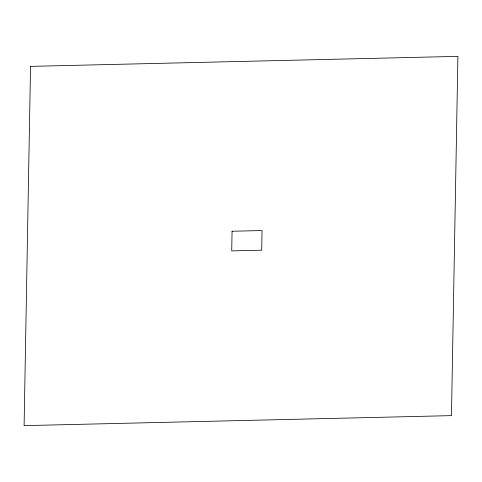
<?xml version="1.0" encoding="UTF-8"?>
<svg xmlns="http://www.w3.org/2000/svg" width="482" height="482" viewBox="0 0 482 482"><rect width="100%" height="100%" fill="white"/><g stroke="black" fill="none" stroke-linecap="round" stroke-linejoin="round"><path stroke-width="0.72" d="M30.535 66.371L24.1 425.636L451.465 415.629L457.9 56.364L30.535 66.371M232.071 231.246L231.715 250.893L261.702 250.188L262.057 230.541L232.071 231.246"/></g></svg>
